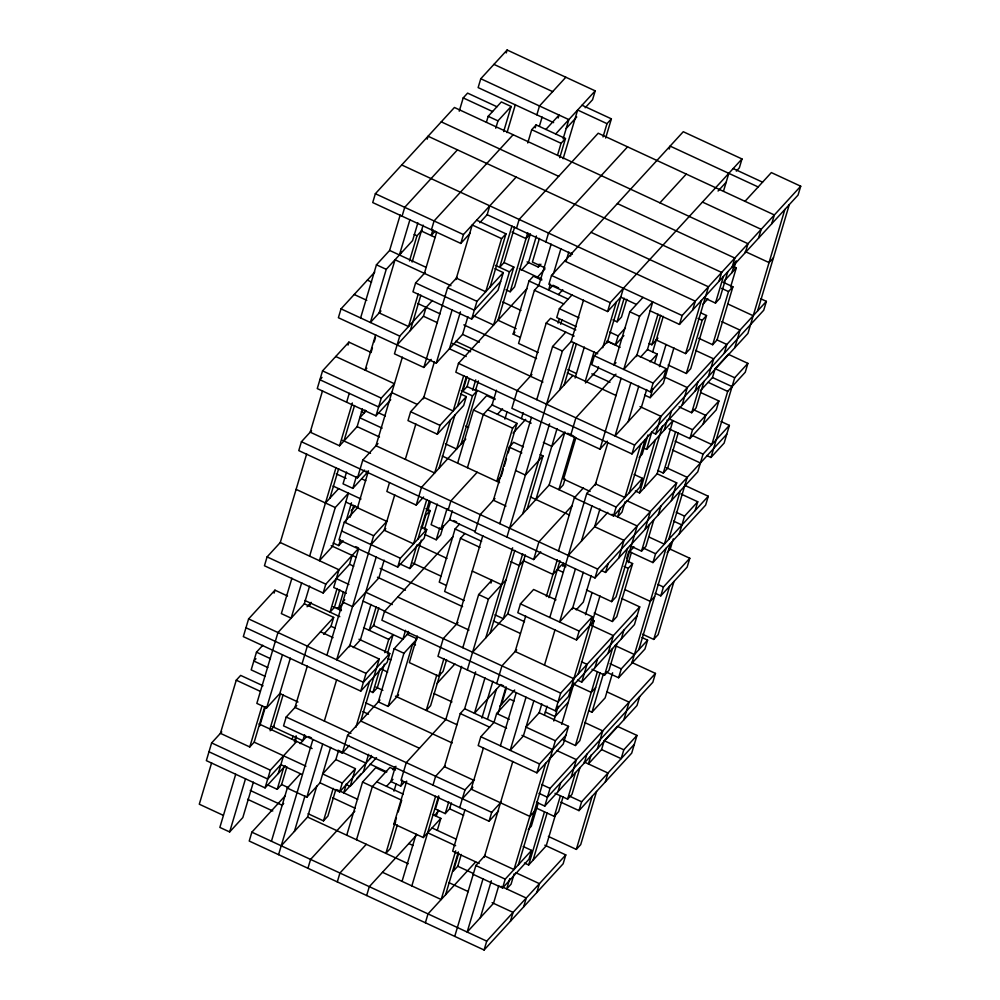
<?xml version="1.0" encoding="UTF-8"?>
<svg xmlns="http://www.w3.org/2000/svg" width="1000" height="1000" viewBox="0 0 1000 1000"><rect width="100%" height="100%" fill="white"/><g stroke="black" fill="none" stroke-linecap="round" stroke-linejoin="round"><path stroke-width="1.5" d="M221.775 731.875L211.637 742.925L206.35 760.638L265.075 787.887L285.338 765.775M287.538 596L274.962 590.163L248.6 618.913L243.325 636.625L360.763 691.112L387.113 662.362L389.75 653.512L359 639.237M306.675 453.95L280.262 542.525L267.087 556.9L264.45 565.763L323.162 593L349.525 564.263L352.163 555.4M311.562 430.688L301.425 441.737L298.775 450.6L357.5 477.837L364.588 470.1M371.262 352.512L348.9 342.137L322.55 370.875L317.262 388.587L375.988 415.838L390.737 399.738M374.762 272.075L341.037 308.863L338.387 317.725L436.25 363.125L462.6 334.387L467.887 316.675M745.362 252.55L748 243.7L454.425 107.487L375.363 193.713L372.725 202.562L460.8 243.425L470.288 233.088M211.612 762.875L199.288 804.212L223.062 815.238M263.025 685.775L240.65 675.4L236.262 680.188L220.425 733.337L249.775 746.963L254.175 742.175L264.738 706.737M322.525 390.825L310.2 432.163L339.562 445.788L357.137 426.625L362.413 408.9M262.8 645.275L256.475 652.175L251.188 669.887L265.175 676.375M274.075 593.112L274.962 590.163M348.025 345.087L348.9 342.137M360.6 317.95L376.45 264.8L389.625 250.425L400.188 215M291.913 578.188L281.35 613.612L291.137 618.162L301.7 582.725M235.712 774.262L219.862 827.412L229.65 831.95L242.825 817.575L253.388 782.15M346.625 402.212L349.263 393.35M417.875 222.875L412.587 240.6L386.238 269.337L370.387 322.488L380.938 310.988M402.075 216.188L404.725 207.325L457.425 149.85M427.188 139.175L428.062 136.225L721.65 272.438L719.013 281.3M249.775 746.963L262.1 705.625M339.562 445.788L352.325 402.962M309.625 556.15L336.037 467.562M343.95 440.988L354.525 405.562M375.65 334.688L365.087 370.125L366.838 368.212M399.412 254.963L409.975 219.537M259.75 725.85L265.475 706.663M371.1 352.325L372.425 347.9M374.188 342L375.5 337.562M400.15 254.887L401.037 251.938M229.65 831.95L245.5 778.8M309.6 586.075L304.312 603.787L277.962 632.525L256.837 703.4L266.625 707.938L282.462 654.788M329.862 498.212L338.663 468.688M266.625 707.938L279.8 693.562L290.363 658.125M335.262 507.537L319.413 560.688L332.587 546.312L348.438 493.175L335.262 507.537L296.112 489.375M269.975 728.913L280.538 693.487M346.562 472.025L343.038 483.837L352.825 488.375L366 474.012L366.875 471.05M365.05 410.025L364.162 412.975L361.362 411.675M409.5 260.9L416.975 235.8L422.05 230.275M273.488 727.075L283.175 694.6M309.575 606.013L310.462 603.062M412.125 262.025L423.137 225.113M459.237 111.188L463.2 97.9L467.6 93.112L496.95 106.737M352.825 488.375L356.35 476.562M285.312 795.688L251.863 832.175L249.225 841.038L484.087 950L563.15 863.775L565.788 854.912L544.825 845.188M265.075 787.887L270.35 770.163L296.7 741.425M296.737 705.525L286.2 717.013L283.55 725.875L342.275 753.112L349.363 745.375M302.038 663.863L307.325 646.15L333.675 617.413L304.312 603.787M323.162 593L325.812 584.138L358.237 548.763M358 507.188L344.288 522.137L339.012 539.85L397.725 567.087L424.075 538.35L426.725 529.487L421.125 526.9M357.5 477.837L362.775 460.125L377.987 443.537M375.988 415.838L381.262 398.113L394.438 383.75L335.725 356.5M432.425 300.475L399.75 336.112L394.462 353.825L423.825 367.45L431.2 359.4M425.075 272.613L415.6 282.962L412.95 291.812L471.675 319.062L498.025 290.312L503.3 272.6L494.913 268.712M431.438 229.812L434.075 220.95L513.138 134.725M333.137 543L338.738 545.6L340.487 539.688M345.775 521.975L351.5 502.788M432.925 229.65L431.163 235.55L435.213 231.137M350.163 517.188L353.688 505.375M585.175 107.775L592.562 99.725L595.2 90.862L507.125 50L480.775 78.737L478.137 87.6L553.625 122.625M307.3 666.1L294.975 707.438L350.9 733.375M418.212 294.05L408.537 326.525L379.175 312.913L395.025 259.762L450.938 285.7M424.375 273.375L436.7 232.037M278.25 773.512L283.525 755.8M368.475 470.85L357.475 507.762L386.825 521.388M402.362 357.175L375.95 445.75L434.675 473L450.513 419.85M410.288 330.6L420.85 295.163M267.425 784.775L277.213 789.312L283.812 767.163M292.175 739.112L293.062 736.162M337.075 588.525L330.037 612.15L334.425 607.35L339.7 589.637M277.213 789.312L281.613 784.525L286.887 766.8M294.375 741.7L296.137 735.8M295.113 741.625L296.438 737.2M323.65 634.312L331.037 626.263L333.675 617.413M397.113 344.963L423.462 316.225L426.1 307.362M343.375 592.075L338.537 608.312L343.6 602.788M506.25 52.95L507.125 50M271.438 841.25L287.288 788.1L300.462 773.737M326.9 655.225L358.587 548.925M486.413 122.225L488.175 116.312L501.35 101.938L511.138 106.487L503.65 131.588M304.613 734.8L302.85 740.7L272.087 726.438M278.587 854.65L312.913 739.5M387.35 520.812L373.65 535.75L336.675 659.775L349.862 645.4L379.212 659.025L360.725 721.025L419.45 748.275M389.5 482.6L386.85 491.463L416.213 505.087L423.587 497.038M424.325 396.788L410.625 411.737L407.987 420.6L437.337 434.212L463.688 405.475L466.337 396.613L460.737 394.025M423.825 367.45L447.587 287.725L457.075 277.375M460.8 243.425L463.438 234.575L516.138 177.087M495.75 128.238L497.962 120.85L511.138 106.487M324.338 721.05L336.662 679.712M455.938 279.613L472.225 224.988L501.575 238.612L505.975 233.825L476.613 220.2M294.4 831.425L304.962 795.987M349.412 646.875L376.262 556.812M394.75 494.812L384.188 530.237L413.55 543.862L426.75 499.575M405.312 459.375L415.875 423.938M423.363 398.837L434.363 361.938M287.288 788.1L306.85 797.188L322.7 744.038M436.25 363.125L452.1 309.975M507.025 132.613L515.388 104.562M281.225 845.8L307.575 817.05L316.825 786.05M370.95 604.45L360.387 639.888L353.3 647.625M384.162 560.163L378.875 577.875L352.525 606.625L342.738 602.075L344.762 599.875M479.775 222.738L487.15 214.688L489.787 205.825M306.85 797.188L320.025 782.812L330.6 747.375M460.438 311.85L449.425 348.762L466.2 356.538M376.213 606.688L369.175 630.3L374.25 624.775M378.85 607.8L373.562 625.513L402.925 639.138L405.562 630.275M335.85 759.587L355.425 768.662L342.25 783.037L322.675 773.95L335.85 759.587L338.488 750.725M307.938 868.275L310.587 859.412L354.85 811.125M342.275 753.112L347.55 735.4L379.988 700.025M360.763 691.112L366.037 673.388L379.212 659.025M453.038 536.65L384.525 611.388L381.887 620.237L558.038 701.963L637.087 615.737M397.725 567.087L400.363 558.237L426.725 529.487M416.213 505.087L421.5 487.362L465.763 439.075M437.337 434.212L439.975 425.363L466.337 396.613M526.987 288.625L458.462 363.35L455.825 372.212L631.975 453.938L763.737 310.225L766.375 301.363L760.788 298.775M471.675 319.062L476.95 301.337L503.3 272.6M308.125 813.737L323.5 820.875L333.188 788.388M527.75 142.975L531.712 129.688L536.1 124.9L565.462 138.512L559.738 157.713M536.85 114.838L539.487 105.988L565.837 77.237M335.825 789.5L327.9 816.075L323.5 820.875M355.9 727.3L369.538 681.525M501.575 238.612L485.737 291.762L456.375 278.137M535.212 127.85L536.1 124.9M320.025 782.812L339.6 791.9L342.25 783.037M463.725 375.55L453.162 410.988L423.8 397.362M490.125 286.975L505.975 233.825M539.475 125.925L542.112 117.075M417.938 539.075L429.375 500.688M439.062 468.2L454.913 415.05M457.55 406.2L466.35 376.675M370.112 691.237L372.9 692.537L379.95 668.913M384.787 652.675L388.75 639.388L393.137 634.6L387.413 653.787M400.087 563.975L409.875 568.525L416.912 544.9M421.763 528.663L425.725 515.375L430.112 510.575L425.913 508.638M467.088 376.587L462.688 391.35L467.088 386.562L469.288 379.188M511.987 226L499.663 267.337L504.05 262.55L514.612 227.113M346.35 783.988L343.713 792.85L351.825 784.013M427.775 510.863L430.425 502M384.338 664.125L377.3 687.75L372.9 692.537M421.312 540.112L414.263 563.725L409.875 568.525M424.387 529.775L430.112 510.575M345.95 784.438L350.138 786.388L355.425 768.662M516.512 228.312L519.15 219.45L598.2 133.225L774.35 214.95L771.712 223.812M409.075 632.425L394.137 648.713L378.3 701.862L388.088 706.413L398.625 694.912M437.275 504.038L431.112 524.7L440.9 529.237L450.025 519.288M472.65 390.188L475.725 379.862M467.088 386.562L476.863 391.1L472.475 395.9L456.637 449.05L445.45 443.85M504.05 262.55L513.837 267.087L509.45 271.875L493.6 325.025L474.025 315.95M475.712 389.825L478.363 380.975M363.312 772.013L368.6 754.3M461.025 444.25L476.863 391.1M513.837 267.087L498 320.238L516.163 328.675M558.175 118.012L559.062 115.062L545.887 129.438M346.725 835.212L362.562 782.062L375.737 767.688L385.525 772.237M457.638 463.162L473.475 410.012L486.65 395.65L495.037 399.538M370.35 758.363L371.225 755.413M408.2 631.4L407.312 634.35L417.1 638.888L403.925 653.263L388.088 706.413M425.037 534.587L436.225 539.775L439.75 527.962M505.975 289.8L510.163 291.75L527.775 232.688M440.9 529.237L447.062 508.575M337.3 881.9L339.938 873.037L366.287 844.3M443.263 526.125L440.625 534.987L436.225 539.775M448.212 509.85L450.85 500.988L477.2 472.25M557.55 155.113L561.062 143.312L565.462 138.512M563.125 138.8L568.85 119.6L480.775 78.737M396.863 696.825L412.713 643.675L415.513 644.975M452.325 510.8L449.688 519.663L474.85 531.337M356.512 839.75L372.35 786.6L389.925 767.438L395.513 770.037M417.25 636.013L409.325 662.588L438.675 676.213L443.075 671.425L446.587 659.613M467.425 467.7L483.263 414.562L492.725 404.237M536.413 235.963L528.488 262.538L521.388 270.275M563.112 158.75L577.638 110.025L606.987 123.65L611.388 118.85L582.025 105.237M539.45 238.425L532.413 262.05L544.987 267.887M459.475 524.2L455.075 528.987L439.237 582.137L446.225 585.388M496.45 390.213L492.05 404.975L531.188 423.137M520.163 337.35L513.175 334.113L529.025 280.963L533.413 276.175L541.8 280.062M527.087 261.887L538.275 267.075L539.15 264.125M545.862 241.925L548.513 233.075L627.562 146.85M464.862 533.538L460.475 538.325L444.625 591.475L464.2 600.55M551.125 244.163L538.8 285.5L534.412 290.287L518.562 343.438L538.138 352.525M395.325 766.8L390.925 781.562L400.712 786.1L404.762 781.688M393.988 791.175L396.188 783.8M504.9 419.125L507.1 411.75M366.662 895.512L369.3 886.663L416.938 834.7M736.312 171.137L739.35 167.825L741.988 158.963L683.275 131.725L551.512 275.438L548.875 284.288L607.587 311.537L620.763 297.162L636.138 304.3M400.712 786.1L402.463 780.2M550.35 284.137L548.587 290.038L552.65 285.613M553.438 273.8L560.913 248.7M436.788 675.013L426.225 710.45L430.613 705.662L440.3 673.175M432.463 814.5L440.85 818.388L423.288 837.55L393.925 823.925L406.688 781.112M396.425 817.938L385.863 853.375L390.262 848.587L397.3 824.963M398.188 812.038L401.712 800.225L362.562 782.062M438.675 676.213L443.963 658.487M487.65 409.762L517.013 423.387L512.625 428.175L496.775 481.325L500.288 477.5M456.413 624.25L482.825 535.675M523.413 446.838L513.625 442.3L509.237 447.088L493.387 500.238L505.975 506.075M530.363 376.225L546.2 323.075L550.6 318.288L575.763 329.963M501.175 476.538L503.375 469.15M504.25 466.2L506.45 458.825M508.212 452.912L517.013 423.387M603.025 136.938L606.987 123.65M566.163 260.9L568.812 252.05M521.413 418.6L523.162 412.688M570.562 256.112L571.438 253.162M605.662 138.05L611.388 118.85M572.212 294.7L559.375 308.7L556.737 317.562L576.312 326.637M558.05 323.1L559.375 318.675M462.812 647.7L478.663 594.562L491.838 580.188L490.95 583.138M499.787 523.688L531.475 417.388M536.75 399.675L552.6 346.525L565.775 332.15M560.675 324.225L562 319.788M445.8 719.525L461.637 666.375M402.05 881.363L416.138 834.125M432.987 785.125L435.625 776.263L445.112 765.913M467.312 669.963L488.438 599.1L506.012 579.938M506.925 537.087L562.388 351.062L571.512 341.112M423.288 837.55L435.613 796.213M475.65 671.838L464.65 708.737L460.262 713.538L444.412 766.688L473.775 780.3M583.488 300.15L571.175 341.488L597.725 353.812M411.838 885.913L438.675 795.85M485.775 637.875L512.625 547.812M522.75 513.862L549.587 423.8M559.712 389.837L573.8 342.6M438.975 797.25L435.462 809.062L445.25 813.6L450.312 808.075M490.163 633.088L514.812 550.413M527.137 509.075L542.987 455.925L540.188 454.625M564.113 385.05L576.438 343.713M436.325 816.075L438.088 810.175M437.337 830.2L440.85 818.388M535.925 499.487L557.05 428.625M485 677.85L474.438 713.288L500.788 684.538L503.587 685.837M445.25 813.6L448.762 801.787M522.712 553.75L503.338 618.713L494.95 614.825M575.087 378.062L584.325 347.062M451.4 802.9L449.637 808.812L463.612 815.288M525.337 554.862L507.738 613.925L524.513 621.712M509.575 528.225L549.1 485.112L564.938 431.962L551.763 446.337L543.375 442.45M481.887 718.1L492.887 681.2M585.312 381.125L594.113 351.6M425.375 922.763L428.013 913.9L475.65 861.938M459.7 807.6L464.988 789.887L474.475 779.538M514.012 701.075L509.825 699.137L496.65 713.5L494.012 722.362L480.825 736.737L478.188 745.588L536.912 772.837L563.263 744.087L568.538 726.375L539.188 712.75L526 727.125L555.363 740.75L568.538 726.375M496.675 683.587L501.962 665.863L516.712 649.775M555.988 599.862L533.612 589.487L520.438 603.862L517.8 612.712L576.512 639.963L594.087 620.8L591.287 619.5M494.963 498.512L480.213 514.612L474.925 532.325L533.65 559.562L538.925 541.85L572.375 505.375M570.612 435.55L575.9 417.837L615.95 374.15M620.138 347.3L607.562 341.45L594.388 355.825L591.737 364.688L650.462 391.925L663.637 377.562L666.275 368.7L636.912 355.075L623.737 369.45L639.587 316.3L652.763 301.925L636.475 356.55M607.587 311.537L610.225 302.675L741.988 158.963M487.587 718.863L496.4 689.325M574.725 436.512L558.888 489.663L563.275 484.862L565.037 478.963M464.963 809.825L452.65 851.175L479.2 863.487M483.45 747.825L471.125 789.163L529.85 816.4L534.237 811.612M575.875 437.788L563.562 479.125L590.112 491.45M602.725 347.725L616.375 301.95M598.488 366.763L597.612 369.712L585.438 382.975M455.712 850.812L441.188 899.525L382.475 872.288M525.7 616.062L515.138 651.5L573.85 678.737M607.125 342.938L623.4 288.312M498.125 713.35L506.05 686.775M501.512 704.412L506.35 688.162M445.588 894.737L458.35 851.925M458.65 853.325L453.363 871.038L457.762 866.25L461.275 854.438M612.9 319.875L617.087 321.825L624.138 298.2M669.212 149.05L670.1 146.1L758.175 186.962M626.763 299.312L621.487 317.038L617.087 321.825M607.062 340.913L615.45 344.8L618.1 335.938L625.475 327.9M500.4 745.812L516.25 692.663M558.5 550.938L574.35 497.788L583.462 487.837M642.975 297.387L629.8 311.762L613.95 364.913L615.988 362.7M546.337 596.538L557.337 559.637M548.962 597.65L559.975 560.75M562.762 566.138L563.638 563.175M454.738 936.375L475.863 865.512L485.35 855.163M446.325 718.95L406.275 762.638L400.988 780.362L489.062 821.225L491.7 812.362L501.188 802.013M526.038 697.2L510.188 750.35L523.362 735.987L533.925 700.55M549.8 617.475L586.775 493.462L596.263 483.113M531.938 374.5L517.188 390.588L511.9 408.312L599.975 449.175L621.1 378.312M484.2 857.412L512.812 761.438M595.112 485.363L607.875 442.55M544.487 665.113L555.05 629.688M581.462 541.1L592.025 505.662M483 878.913L467.163 932.062L493.512 903.325L498.787 885.6M575.425 568.875L559.587 622.025L572.762 607.65L592.337 616.725L568.562 696.45L555.388 710.825L437.962 656.338L443.237 638.625L458 622.525M630.887 382.85L615.037 436L641.4 407.25L646.675 389.538M539.188 712.75L541.825 703.9M599.925 509.012L594.637 526.725L624 540.35L618.713 558.062M640.362 357.3L647.45 349.562L658.012 314.137M480.337 917.688L491.337 880.775M572.325 609.125L583.325 572.212M628.225 421.625L638.787 386.188M649.05 343.475L651.85 344.775L660.65 315.25M544.45 714.987L547.087 706.125M652.712 351.8L663.275 316.363M591.225 575.562L583.3 602.137L576.2 609.875M654.6 362.962L657.237 354.1L647.45 349.562M484.087 950L486.737 941.137L565.788 854.912M473.212 874.375L502.575 887.987L505.213 879.137L531.575 850.387L523.188 846.5M536.912 772.837L539.55 763.975L565.9 735.238M555.388 710.825L560.675 693.112L639.725 606.888L621.562 598.45M576.512 639.963L579.163 631.1L592.337 616.725M301.425 441.737L595 577.95L597.65 569.087L676.7 482.863L657.125 473.787L639.562 492.95L635.363 491M574.35 497.788L613.488 515.938L616.125 507.088L642.487 478.338L634.1 474.45M631.975 453.938L634.612 445.075L766.375 301.363M650.462 391.925L653.1 383.075L666.275 368.7M553.787 721L558.188 706.237M585.475 614.7L592.087 592.562M644.587 395.075L650.175 397.675L652.825 388.812M659.425 366.675L666.025 344.525M509.775 878.612L506.688 888.95L511.075 884.163L514.163 873.825M620.237 508.038L617.6 516.9L621.987 512.112L625.075 501.775M545.688 763.25L514 869.55L484.637 855.938M640.763 444.35L624.913 497.5L595.55 483.888M518.387 864.762L555.363 740.75M601.35 570.487L605.538 572.438L608.175 563.575M629.3 492.713L645.15 439.562M650.125 310.788L679.475 324.412L682.125 315.55L800.713 186.213L771.35 172.587L745 201.325M538.362 802.6L531.312 826.213L528.275 829.538M561.688 724.35L574.012 683.012M592.5 621L599.975 595.9M647.95 434.975L642.225 454.175L639.188 457.488M673.913 347.875L663.35 383.3L650.175 397.675M578.237 673.95L594.087 620.8M643.825 448.088L646.625 449.375L651.462 433.137M723.538 191.05L728.812 173.337M510.438 921.263L513.088 912.4L492.113 902.675M531.575 850.387L528.925 859.25L502.575 887.987M536.388 802.212L544.775 806.1L550.05 788.388L655.462 673.413L631.7 662.387M577.55 680.138L581.75 682.087L587.025 664.362L581.438 661.775M642.487 478.338L639.837 487.2L613.488 515.938M651.488 432.1L655.688 434.05L660.962 416.337L640 406.6M692.663 310.038L695.3 301.175L401.712 164.963M524.45 863.05L528.65 865L544.487 811.85M639.562 492.95L655.4 439.8M533.038 860.212L547.125 812.962M643.95 488.162L662.438 426.15M586.487 589.963L611.65 601.638L627.5 548.488M656.237 339.988L685.6 353.6L701.438 300.45M664.188 430.213L667.275 419.888M626.638 558.587L628.837 551.2M523.625 906.888L526.263 898.025L501.1 886.35M557.95 791.725L560.588 782.875M594.925 667.712L597.562 658.85M668.863 419.675L671.5 410.825M628.387 562.65L631.475 552.312M536.1 807.95L554.275 816.388L560.438 795.713M562.825 739.688L575.4 745.525L597.413 671.7M594.2 613.075L612.375 621.5L628.225 568.35L632.612 563.562L627.025 560.975M668.138 365.037L686.312 373.475L702.163 320.325L706.55 315.538L700.962 312.938M555.9 813.35L546.213 845.837L528.65 865M657.125 473.787L672.975 420.637L646.625 449.375M563.075 796.838L558.675 811.6L554.275 816.388M600.037 672.812L579.8 740.725L575.4 745.525M632.612 563.562L616.763 616.712L612.375 621.5M706.55 315.538L690.713 368.688L686.312 373.475M536.8 892.513L539.438 883.662L515.675 872.638M571.125 777.362L576.413 759.638L556.838 750.562M608.1 653.337L613.375 635.625L591.013 625.25M645.062 529.325L650.35 511.613L626.587 500.588M682.038 405.312L687.325 387.587L664.95 377.212M589.175 710.938L591.975 712.237L603.413 673.85M657.675 470.475L663.275 473.062L675.6 431.725M555.013 793.3L567.6 799.137L575.513 772.562M591.987 669.287L604.562 675.125L612.487 648.55M630.35 545.925L641.538 551.112L649.463 524.538M704.3 297.887L715.475 303.075L723.4 276.5M678.225 432.837L667.663 468.275L663.275 473.062M579.913 767.775L571.987 794.35L567.6 799.137M616.875 643.763L608.962 670.337L604.562 675.125M653.85 519.75L645.925 546.325L641.538 551.112M727.788 271.712L719.875 298.288L715.475 303.075M584.3 762.987L586.938 754.125M621.275 638.975L623.913 630.112M658.238 514.95L660.888 506.1M695.212 390.938L697.85 382.075M732.188 266.925L734.825 258.062L617.388 203.575M612.625 672.775L605.15 697.862L591.975 712.237M731.9 272.675L734.987 262.337M733.962 268.163L736.162 260.775M679.1 406.887L691.688 412.725L699.613 386.15M698.688 338.25L712.675 344.725L728.512 291.575L732.913 286.788L723.125 282.25M591.05 755.088L588.413 763.95L601.587 749.575L604.225 740.713L617.413 726.35L636.975 735.425L631.7 753.138L578.987 810.625L560.812 802.188M730.575 287.075L736.3 267.875L733.5 266.588M704 381.362L696.075 407.938L691.688 412.725M712.675 344.725L717.062 339.938L732.913 286.788M578.987 810.625L581.638 801.762L634.338 744.287M597.475 748.612L602.762 730.9L584.587 722.463M606.025 671.912L618.6 677.75L621.25 668.888L647.6 640.15L642 637.55M639.725 606.888L634.45 624.6L581.75 682.087M629.163 551.562L652.938 562.587L655.575 553.737L708.275 496.25L684.513 485.225M671.425 500.588L676.7 482.863M668.938 428.85L689.9 438.575L692.55 429.712L718.9 400.975L700.725 392.55M708.388 376.562L713.675 358.85L695.5 350.425M700.337 390.788L712.5 377.525L715.138 368.663L728.325 354.3L747.887 363.375L745.25 372.238L727.688 391.4L711.838 444.55L692.262 435.462M680.2 491L664.362 544.15L648.975 537.025M548.362 836.425L576.325 849.4L592.175 796.25M631.775 663.375L666.112 548.225M668.75 539.362L687.237 477.35L666.263 467.625M703.088 424.2L705.725 415.35L693.138 409.513M724.212 353.338L726.85 344.475L717.062 339.938M758.538 238.188L761.175 229.325L702.463 202.075M596.562 791.462L580.712 844.613L576.325 849.4M638.812 649.725L670.5 543.438M673.3 538.837L670.225 549.175L667.188 552.5M605.35 781.888L607.987 773.025L584.225 762M623.825 719.875L629.113 702.163L606.75 691.775M647.6 640.15L644.963 649.013L618.6 677.75M655.212 593.263L660.8 595.862L663.438 587L689.8 558.263L668.825 548.525M679.287 533.85L684.562 516.138L697.75 501.763L680.962 493.975M721.012 421.488L729.4 425.387L703.05 454.125L697.775 471.838L605.538 572.438M718.9 400.975L716.263 409.837L689.9 438.575M734.737 347.825L740.025 330.112L721.85 321.675M642.562 634.237L653.737 639.425L669.587 586.275M636.975 735.425L623.8 749.8L621.163 758.65L601.587 749.575M639.65 696.65L637.013 705.5L544.775 806.1M673.975 581.487L658.138 634.637L653.737 639.425M695.1 510.625L697.75 501.763M706.75 455.525L710.95 457.475L734.712 377.75L747.887 363.375M784.887 209.438L747.925 333.45L655.688 434.05M757.588 310.95L789.287 204.65M655.462 673.413L652.825 682.275L547.413 797.237L539.025 793.35M689.8 558.263L687.15 567.112L660.8 595.862M708.275 496.25L705.638 505.112L652.938 562.587M729.4 425.387L724.125 443.1L710.95 457.475M800.713 186.213L798.062 195.062L679.475 324.412M322.013 377.438L319.913 379.738L378.625 406.975L392.325 392.025M555.675 133.975L595.2 90.862M566.213 128.463L576.75 116.962M366.188 410.763L359.775 417.762L382.137 428.137M500.662 281.462L474.312 310.2L415.6 282.962M510.163 291.75L514.562 286.95L530.4 233.812L526.013 238.6L512.038 232.113M538.275 267.075L540.913 264.2M325.475 503L338.65 488.625M537.525 277.125L544.9 269.075M351.188 510.825L355.475 506.138M513.175 334.113L514.925 332.188M558.375 294.575L562.775 289.788M338.738 545.6L343.125 540.8M659.925 202.825L686.275 174.088M255.938 658.737L253.837 661.038L267.812 667.513M307.087 606.75L311.137 602.325M371.012 544.612L385.763 528.513M497.438 414.312L502.512 408.775M718.062 191.038L726.175 182.2M513.05 433.162L525.7 419.363M546.538 404.212L572.888 375.475M615.45 344.8L623.888 335.6M270.113 730.763L274.163 726.338M542.987 455.925L525.413 475.075L515.625 470.538M651.85 344.775L657.925 338.137M300.15 743.65L306.363 736.875M650.15 361.838L657.237 354.1M702.85 304.363L707.913 298.837M724.137 281.15L736.3 267.875M389.75 653.512L363.4 682.25L245.963 627.762M685.6 353.6L689.987 348.812L708.475 286.812L591.038 232.325M773.438 257.8L769.05 262.587L745.275 251.562M599.975 449.175L607.35 441.125M281.663 805.662L283.688 803.45M524.25 560.037L519.188 565.562L510.8 561.675M533.65 559.562L540.737 551.825M437 683.487L454.913 663.95M339.6 791.9L372.038 756.525M356.887 778.475L361.287 773.688M472.6 652.25L508.438 613.162M350.138 786.388L376.488 757.638M568.288 555.475L607.812 512.362M392.8 769.737L395.962 766.287M386.525 786.35L392.95 779.35M595 577.95L726.762 434.237M628.913 552.388L633.975 546.862M499.925 706.137L514.688 690.037M393.925 823.925L395.688 822.013M611.65 601.638L616.05 596.85L637.175 525.975L612.013 514.3M434.65 815.375L438.875 810.775M462.35 798.737L472.887 787.25M654.663 596.575L650.263 601.375L625.1 589.7M568.288 702.2L555.112 716.575L545.325 712.038M595.638 687.575L591.25 692.375L573.075 683.938M489.062 821.225L498.55 810.875M549.4 758.662L552.438 755.35M733.213 168.55L762.562 182.175M493.95 64.375L552.663 91.613M463.2 97.9L492.562 111.525M531.712 129.688L561.062 143.312M488.175 116.312L497.962 120.85M441.25 121.85L558.675 176.337M721.525 288.337L728.512 291.575M728.037 304.062L753.2 315.738M487.15 214.688L572.425 254.25M697.962 318.375L702.163 320.325M564.688 261.062L682.125 315.55M375.363 193.713L463.438 234.575M551.512 275.438L610.225 302.675M629.8 311.762L639.587 316.3M519.35 268.688L541.712 279.075M552.987 285.25L558.575 287.85M421.375 231.012L435.35 237.5M495.462 265.387L509.45 271.875M529.025 280.963L568.162 299.125M715.138 368.663L734.712 377.75M414.188 234.513L416.975 235.8M534.412 290.287L563.775 303.913M712.5 377.525L732.075 386.6M559.375 308.7L578.95 317.787M609.712 332.05L618.1 335.938M708.112 382.312L727.688 391.4M502.788 301.975L520.962 310.413M389.625 250.425L425.975 267.288M546.2 323.075L574.163 336.05M447.587 287.725L476.95 301.337M594.388 355.825L653.1 383.075M376.45 264.8L386.238 269.337M552.6 346.525L562.388 351.062M591.812 373.85L609.987 382.287M567.85 369.562L576.237 373.45M668.775 418.688L692.55 429.712M367.388 280.125L371.575 282.075M417.713 303.475L440.087 313.85M463.85 324.875L536.55 358.612M567.3 372.875L616.225 395.575M423.462 316.225L437.438 322.713M462.6 334.387L479.387 342.175M675.088 441.15L703.05 454.125M455.775 341.3L472.55 349.087M354.212 294.5L366.788 300.338M471.637 348.975L542.938 382.062M452.425 343.325L470.6 351.75M672.45 450.012L700.413 462.987M341.037 308.863L399.75 336.112M458.462 363.35L634.612 445.075M475.387 389.462L494.963 398.55M567.737 433.263L573.325 435.863M461.287 390.7L472.475 395.9M473.475 410.012L512.625 428.175M676.175 512.238L684.562 516.138M673.538 521.1L681.925 524.987M465.812 425.988L468.612 427.287M391.8 392.6L416.962 404.275M509.237 447.088L521.812 452.925M322.55 370.875L381.262 398.113M410.625 411.737L439.975 425.363M586.775 493.462L616.125 507.088M549.1 485.112L575.662 497.438M378.338 412.725L385.337 415.962M642.987 547.9L655.575 553.737M442.25 456.025L499.575 482.625M530.325 496.9L569.475 515.05M357.137 426.625L379.5 437M624.025 566.413L628.225 568.35M657.85 584.4L663.438 587M342.562 440.337L370.513 453.312M362.775 460.125L597.65 569.087M565.913 566.763L561.725 564.812L552.938 574.4L523.575 560.775M453.8 520.612L456.587 521.912M361.613 478.8L365.8 480.75M557.325 569.6L562.925 572.2M336.25 473.862L346.037 478.4M455.075 528.987L481.637 541.312M460.475 538.325L480.037 547.4M333.05 486.037L361.012 499.012M345.788 502.025L358.375 507.863M419.05 545.462L447.013 558.438M472.262 571.1L501.625 584.725M614.85 645.438L634.425 654.525M344.288 522.137L373.65 535.75M520.438 603.862L579.163 631.1M412.863 563.088L440.825 576.05M341.65 530.988L400.363 558.237M478.663 594.562L488.438 599.1M610.062 663.7L621.25 668.888M355.7 546.638L358.5 547.938M331.188 545.675L356.35 557.35M380.125 568.375L462.6 606.638M493.363 620.913L519.925 633.237M349.525 564.263L353.713 566.2M377.475 577.225L405.438 590.2M280.262 542.525L338.988 569.775L333.7 587.487L346.287 593.325M397.7 597.013L469 630.087M336.337 578.625L348.925 584.462M365.7 592.25L392.262 604.575M363.062 601.112L385.425 611.487M267.087 556.9L325.812 584.138M384.525 611.388L560.675 693.112M337.137 607.663L341.337 609.612M333.025 606.7L341.413 610.6M304.862 600.475L339.812 616.688M363.587 627.712L388.75 639.388M604.225 740.713L623.8 749.8M394.137 648.713L403.925 653.263M331.037 626.263L335.225 628.212M388.075 658.6L390.863 659.9M320.5 631.775L333.075 637.612M496.65 713.5L509.225 719.338M382.088 669.488L387.675 672.075M433.812 693.487L451.987 701.912M464.65 708.737L506.587 728.2M521.962 735.337L552.725 749.6M460.262 713.538L489.613 727.15M248.6 618.913L366.037 673.388M375.9 687.1L382.887 690.337M395.475 696.175L456.987 724.712M480.825 736.737L539.55 763.975M569.05 795.925L581.638 801.762M256.475 652.175L270.45 658.662M365.513 702.763L452.2 742.975M541.663 784.488L550.05 788.388M362.875 711.625L368.475 714.212M279.8 693.562L297.975 702M236.262 680.188L260.025 691.225M347.55 735.4L464.988 789.887M286.2 717.013L491.7 812.362M370.062 764.112L386.838 771.888M308.637 736.562L311.438 737.862M338 750.175L365.95 763.15M258.962 723.913L312.087 748.562M376.737 781.812L403.3 794.137M254.175 742.175L305.9 766.175M432.075 827.962L455.838 839M336.725 789.613L357.7 799.338M301.863 774.388L280.887 764.65L267.712 779.025L209 751.787M427.675 832.763L455.637 845.725M332.688 797.812L355.05 808.2M211.637 742.925L270.35 770.163M475.863 865.512L505.213 879.137M281.613 784.525L288.6 787.763M408.825 843.55L413.025 845.487M457.762 866.25L473.137 873.388M250.263 790.462L282.413 805.375M307.575 817.05L408.237 863.75M448.775 882.562L468.35 891.65M247.613 799.312L272.787 810.987M251.863 832.175L486.737 941.137"/></g></svg>
